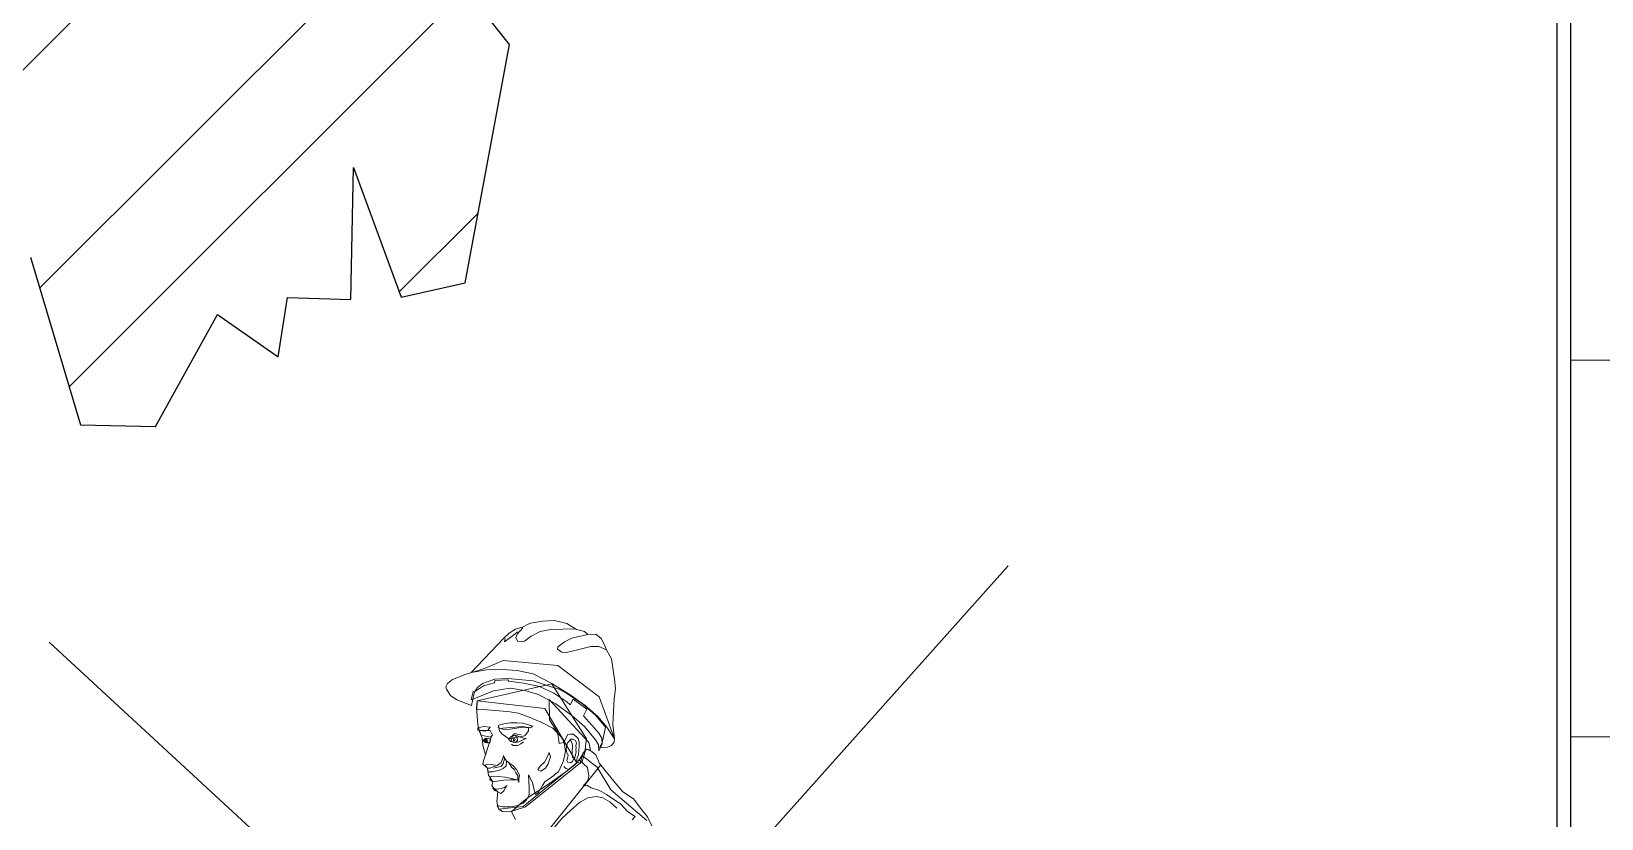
# Model space of a CAD drawing. Header units: millimetres. Extents: x -346728 to 1320345, y -537202 to -385966.
# Drawn here: x 699800 to 710657, y -525325 to -519884 of the extents above; entities that cross this region are included whole.
import ezdxf

# ---------------------------------------------------------------- set-up
doc = ezdxf.new("R2010")
doc.units = ezdxf.units.MM
doc.header["$LTSCALE"] = 100
for name, color, linetype, lineweight in [('DIM', 5, 'Continuous', 20), ('DTO', 1, 'Continuous', 15), ('MAY', 2, 'Continuous', 13), ('THAY', 155, 'Continuous', 20)]:
    doc.layers.add(name, color=color, linetype=linetype, lineweight=lineweight)
doc.layers.add('TEXT2', color=8, linetype='Continuous')

# ---------------------------------------------------------------- blocks, each defined once
blk = doc.blocks.new('NGUOI')
at = {"layer": 'MAY', "color": 8}
for p, q in [((-37.5, 794.2), (-34.4, 797.2)), ((-34.4, 797.2), (-29.6, 799.1)), ((-29.6, 799.1), (-23.7, 797.2)), ((-23.7, 797.2), (-20.8, 798.5)), ((-23.7, 797.2), (-13.2, 791)), ((-20.8, 798.5), (-14.6, 798.3)), ((-14.6, 798.3), (-6.2, 800.5)), ((-12.9, 798.1), (-14.6, 798.3)), ((4, 792.6), (-12.9, 798.1)), ((-6.2, 800.5), (3.4, 799.8)), ((3.4, 799.8), (11.8, 796.6)), ((11.8, 796.6), (20, 792.6)), ((-52.9, 770.9), (-46.2, 784.9)), ((-46.2, 784.9), (-40.8, 790.3)), ((-40.8, 790.3), (-37.5, 794.2)), ((-34.5, 791), (-40.8, 790.3)), ((-28.6, 789.1), (-34.5, 791)), ((-18.9, 783.1), (-28.6, 789.1)), ((-12.4, 779.3), (-18.9, 783.1)), ((-13.2, 791), (-8.5, 786.7)), ((-8.5, 786.7), (-4.9, 781.6)), ((11.3, 788.7), (4, 792.6)), ((16.7, 783.4), (11.3, 788.7)), ((20.3, 778.3), (16.7, 783.4)), ((20, 792.6), (22.3, 790.4)), ((22.3, 790.4), (24.6, 788.3)), ((24.5, 787.4), (27.1, 781.6)), ((24.6, 788.3), (29.4, 784.8)), ((28.8, 781.4), (27.4, 783.4)), ((29.4, 784.8), (33.1, 780.6)), ((-55.8, 764.3), (-52.9, 770.9)), ((-9, 778.7), (-12.4, 779.3)), ((-5.2, 779.9), (-9, 778.7)), ((-4.9, 781.6), (-5.2, 779.9)), ((22.7, 777), (20.3, 778.3)), ((25.3, 776.6), (22.7, 777)), ((27.5, 778.9), (25.3, 776.6)), ((27.1, 781.6), (27.5, 778.9)), ((34.6, 773.3), (28.8, 781.4)), ((33.1, 780.6), (35.9, 775.7)), ((35, 775.9), (34.6, 773.3)), ((35.9, 775.7), (51.9, 743.7)), ((-57.1, 756.5), (-55.8, 764.3)), ((-45.9, 754.6), (-9, 768.1)), ((-9, 768.1), (31.4, 759.6)), ((31.4, 759.6), (43.1, 749.6)), ((-66.3, 727.8), (-45.9, 754.6)), ((-62, 737.8), (-57.1, 756.5)), ((-46, 721.6), (-8.9, 753.6)), ((-27.6, 747.2), (-39.8, 743)), ((-25.4, 749.5), (-37.7, 745.3)), ((-21.8, 749.8), (-35.8, 745.9)), ((-26.6, 742.5), (-27.6, 747.2)), ((-8.7, 753.8), (-25.4, 749.5)), ((-12.4, 747.3), (-23.7, 743.8)), ((-15.3, 751.3), (-21.8, 749.8)), ((-8.2, 751.1), (-15.3, 751.3)), ((-0.6, 748.9), (-12.4, 747.3)), ((-8.9, 753.6), (41.2, 724.7)), ((6.9, 756.5), (-8.7, 753.8)), ((5.2, 751.5), (-8.2, 751.1)), ((11.7, 747.8), (-0.6, 748.9)), ((24.1, 747.5), (5.2, 751.5)), ((19.1, 755.4), (6.9, 756.5)), ((22.9, 745.9), (11.7, 747.8)), ((30.2, 752.7), (19.1, 755.4)), ((33.3, 744.2), (24.1, 747.5)), ((41.2, 749.1), (30.2, 752.7)), ((51.9, 743.7), (41.2, 749.1)), ((43.1, 749.6), (55.1, 741.4)), ((-66.3, 727.8), (-62, 737.8)), ((-49.2, 740.1), (-58.1, 734.5)), ((-47.3, 740.7), (-57.3, 734.3)), ((-37.7, 745.3), (-49.2, 740.1)), ((-48.6, 719.4), (-10.5, 741.7)), ((-35.8, 745.9), (-47.3, 740.7)), ((-38.9, 737.5), (-46.9, 732.6)), ((-42, 730), (-30.4, 735.2)), ((-39.8, 743), (-38.9, 737.5)), ((-30.4, 735.2), (-16.3, 740)), ((-23.7, 743.8), (-26.6, 742.5)), ((-16.3, 740), (-1.6, 742.8)), ((-10.5, 741.7), (-15.3, 727)), ((-1.6, 742.8), (9.1, 742.8)), ((9.1, 742.8), (20.3, 741)), ((20.3, 741), (31.8, 735.5)), ((23.9, 746.6), (22.9, 745.9)), ((33.1, 743.3), (23.9, 746.6)), ((31.8, 735.5), (45.1, 724.4)), ((32.8, 741.6), (33.1, 743.3)), ((40.1, 736.8), (32.8, 741.6)), ((41.2, 738.4), (33.3, 744.2)), ((45.3, 730.6), (40.1, 736.8)), ((44.1, 734.4), (41.2, 738.4)), ((55.1, 741.4), (63.7, 734.7)), ((-66.8, 725.2), (-66.3, 727.8)), ((-65.5, 722.3), (-66.8, 725.2)), ((-58.1, 734.5), (-66.3, 727.8)), ((-57, 725.4), (-58.6, 721.2)), ((-57.3, 734.3), (-58.4, 722.1)), ((-53.8, 728.4), (-57, 725.4)), ((-46.9, 732.6), (-53.8, 728.4)), ((-52.9, 722.9), (-42, 730)), ((-44.5, 702.2), (-9.3, 734.3)), ((-19.2, 723.7), (-23.8, 719.8)), ((-10.2, 723.5), (-19.4, 721.9)), ((-15.3, 727), (-19.2, 723.7)), ((0.2, 724.5), (-10.2, 723.5)), ((-9.3, 734.3), (41.2, 724.7)), ((8.6, 725), (0.2, 724.5)), ((17, 723.7), (8.6, 725)), ((26.5, 721.7), (17, 723.7)), ((41.2, 724.7), (39.5, 718.2)), ((41.2, 724.7), (40.2, 719.4)), ((45.1, 729.7), (44.1, 734.4)), ((44.4, 720.1), (45.1, 729.7)), ((45.1, 724.4), (46, 724.3)), ((46.1, 730.5), (45.3, 730.6)), ((46, 724.3), (46.1, 730.5)), ((46, 724.3), (46, 724.3)), ((65.9, 726.3), (61.7, 722.5)), ((63.7, 734.7), (66.6, 730.6)), ((67, 727.9), (65.9, 726.3)), ((66.6, 730.6), (67, 727.9)), ((-63.2, 720.2), (-65.5, 722.3)), ((-57.3, 718.3), (-63.2, 720.2)), ((-61.1, 706.6), (-56.4, 712.2)), ((-58.6, 721.2), (-58.1, 718.5)), ((-58.4, 722.1), (-57.3, 718.3)), ((-58.1, 718.5), (-57.7, 715.7)), ((-57.7, 715.7), (-56.1, 719.9)), ((-56.4, 712.2), (-52.7, 713.7)), ((-56.1, 719.9), (-52.9, 722.9)), ((-52.7, 713.7), (-48.4, 714)), ((-51.4, 714.2), (-48.6, 719.4)), ((-48.4, 714), (-51.4, 714.2)), ((-46.9, 710.8), (-48.4, 714)), ((-48.4, 714), (-47.4, 711.5)), ((-48, 712.1), (-47, 716.3)), ((-48, 704.3), (-48, 712.1)), ((-47.4, 711.5), (-45.5, 704.7)), ((-47, 716.3), (-46, 721.6)), ((-43.2, 711.7), (-44, 708.2)), ((-42.3, 714.7), (-43.2, 711.7)), ((-41.5, 717.6), (-42.3, 714.7)), ((-40.1, 719.9), (-41.5, 717.6)), ((-41.5, 709.8), (-40.8, 711.5)), ((-40.8, 711.5), (-40.7, 712.7)), ((-40.7, 712.7), (-39.9, 714.5)), ((-35.7, 722), (-40.1, 719.9)), ((-39.9, 714.5), (-39.8, 716.3)), ((-39.8, 716.3), (-38.4, 718)), ((-37.6, 713.1), (-38.5, 709.5)), ((-38.4, 718), (-36.6, 718.4)), ((-36.8, 715.4), (-37.6, 713.1)), ((-34.9, 717.1), (-36.8, 715.4)), ((-36.6, 718.4), (-34.8, 717.7)), ((-33.3, 721.2), (-35.7, 722)), ((-34.8, 717.7), (-33.8, 715.8)), ((-33.8, 715.8), (-33.3, 714.5)), ((-31.6, 712.6), (-33.8, 707.9)), ((-33.5, 711.5), (-33.7, 709.7)), ((-33.4, 712.7), (-33.5, 711.5)), ((-33.3, 714.5), (-33.4, 712.7)), ((-31.6, 720.4), (-33.3, 721.2)), ((-31.2, 718), (-31.6, 720.4)), ((-29.6, 715.4), (-31.6, 712.6)), ((-30.8, 715.5), (-31.2, 718)), ((-30.3, 713.7), (-30.8, 715.5)), ((-27.4, 712.2), (-30.3, 713.7)), ((-27, 717.6), (-29.6, 715.4)), ((-25.9, 715.7), (-27.4, 712.2)), ((-19.4, 721.9), (-27, 717.6)), ((-23.8, 719.8), (-25.9, 715.7)), ((-2.9, 716.9), (-4.5, 718.8)), ((-4.5, 718.8), (3.3, 718.8)), ((2.5, 715.8), (-2.9, 716.9)), ((-2.5, 714.4), (-1.7, 716.8)), ((-1, 710.1), (-2.5, 714.4)), ((-1.7, 716.8), (2.5, 716.4)), ((2.5, 716.4), (19.5, 709.6)), ((11.2, 711.5), (2.5, 715.8)), ((3.3, 718.8), (7.5, 717.8)), ((7.5, 717.8), (12.2, 716.3)), ((15.9, 709.9), (11.2, 711.5)), ((12.2, 716.3), (16.8, 714.1)), ((16.8, 714.1), (20.3, 712)), ((20.3, 712), (20.1, 710.2)), ((34.8, 719.8), (26.5, 721.7)), ((39.5, 718.2), (34.8, 719.8)), ((37.9, 713.5), (35.6, 707.7)), ((40.2, 719.4), (37.9, 713.5)), ((56.1, 720.8), (44.4, 720.1)), ((61.7, 722.5), (56.1, 720.8)), ((-76.4, 696.3), (-61.1, 706.6)), ((-75.1, 690.2), (-60.1, 703.5)), ((-62.3, 706.1), (-30.8, 626.8)), ((-60.1, 703.5), (-47, 708.4)), ((-53.1, 701.1), (-56, 695.3)), ((-45.5, 704.7), (-53.1, 701.1)), ((-17.3, 658.9), (-48, 704.3)), ((-47, 708.4), (-43.5, 700.3)), ((-46.9, 702.4), (-46.9, 710.8)), ((-43.9, 702.7), (-46.9, 702.4)), ((-15.5, 658.7), (-44.5, 702.2)), ((-44, 708.2), (-43.6, 705.7)), ((-43.6, 705.7), (-43.9, 702.7)), ((-43.5, 700.3), (-38.6, 693.2)), ((-41.8, 705.6), (-41.7, 706.8)), ((-41.4, 703.7), (-41.8, 705.6)), ((-41.7, 706.8), (-41.6, 708.6)), ((-41.6, 708.6), (-41.5, 709.8)), ((-40.9, 701.9), (-41.4, 703.7)), ((-39.8, 700.6), (-40.9, 701.9)), ((-39.3, 707.2), (-40.1, 704.8)), ((-38, 700.4), (-39.8, 700.6)), ((-38.5, 709.5), (-39.3, 707.2)), ((-36.7, 701.5), (-38, 700.4)), ((-36.6, 703.3), (-36.7, 701.5)), ((-36.5, 704.5), (-36.6, 703.3)), ((-36.3, 706.3), (-36.5, 704.5)), ((-34.4, 708), (-35.8, 706.3)), ((-33.7, 709.7), (-34.4, 708)), ((-34.3, 701.9), (-34.4, 700.1)), ((-34.4, 700.1), (-34, 697.7)), ((-34, 705.5), (-34.3, 701.9)), ((-33.8, 707.9), (-34, 705.5)), ((-24.1, 700.5), (-22.1, 703.4)), ((-24, 695.1), (-24.1, 700.5)), ((-22.1, 703.4), (-21.8, 699.1)), ((-2.4, 708.4), (-0.6, 708.2)), ((-0.7, 707), (-2.4, 708.4)), ((0.2, 703.3), (-1.4, 705.3)), ((3, 707.9), (-1, 710.1)), ((2.1, 704.4), (-0.7, 707)), ((-0.6, 708.2), (1.8, 708)), ((1.9, 701.4), (0.2, 703.3)), ((1.8, 708), (4.3, 708.4)), ((5.4, 700.5), (1.9, 701.4)), ((2, 709.8), (3.8, 709.7)), ((4.4, 703), (2.1, 704.4)), ((10, 704.4), (3, 707.9)), ((4.2, 707.2), (3.4, 704.9)), ((3.4, 704.9), (4.4, 703)), ((3.8, 709.7), (6.8, 709.4)), ((6.1, 708.3), (4.2, 707.2)), ((4.3, 708.4), (6.1, 708.3)), ((4.4, 703), (6.8, 702.8)), ((6.2, 702.9), (4.4, 703)), ((6.5, 706.5), (5.2, 705.3)), ((5.2, 705.3), (5.7, 703.5)), ((6.7, 701), (5.4, 700.5)), ((5.7, 703.5), (7.1, 705.8)), ((7.8, 707), (6.1, 708.3)), ((6.1, 708.3), (7.8, 707.6)), ((8, 702.7), (6.2, 702.9)), ((7.1, 705.8), (6.5, 706.5)), ((6.8, 709.4), (7.9, 708.2)), ((6.8, 702.8), (8.2, 704.5)), ((7.8, 707.6), (9.5, 705.6)), ((8.2, 704.5), (7.8, 707)), ((9.9, 703.8), (8, 702.7)), ((9.5, 705.6), (9.9, 703.8)), ((13.1, 705.3), (10, 704.4)), ((16.2, 706.3), (13.1, 705.3)), ((20.1, 710.2), (15.9, 709.9)), ((18.1, 707.9), (16.2, 706.3)), ((19.5, 709.6), (18.1, 707.9)), ((22.6, 703.3), (25.2, 706.1)), ((23.6, 701.4), (22.6, 703.3)), ((22.9, 699.7), (22.7, 697.3)), ((25.3, 700.1), (22.9, 699.7)), ((23, 701.5), (23.1, 687.6)), ((26, 701.2), (23.6, 701.4)), ((25.9, 699.4), (24.5, 697.1)), ((25.2, 706.1), (32.9, 703.7)), ((27.1, 699.3), (25.3, 700.1)), ((27, 698.7), (25.9, 699.4)), ((27, 706), (26, 708.5)), ((26, 708.5), (30.8, 707.5)), ((28.4, 701), (26, 701.2)), ((28.7, 704.6), (27, 706)), ((30.8, 700.8), (28.4, 701)), ((34.1, 703.6), (28.7, 704.6)), ((32.8, 703.1), (29.5, 699.1)), ((30.8, 707.5), (34.8, 705.3)), ((32.9, 703.7), (30.8, 700.8)), ((35.6, 707.7), (32.8, 703.1)), ((34.8, 705.3), (34.1, 703.6)), ((-107.7, 676), (-75.1, 690.2)), ((-101.7, 682.7), (-93.3, 688.7)), ((-93.3, 688.7), (-84.1, 691.5)), ((-84.1, 691.5), (-76.4, 696.3)), ((-56.6, 688.1), (-60.3, 687.2)), ((-54.3, 686.7), (-56.6, 688.1)), ((-56, 695.3), (-56.3, 691.7)), ((-56.3, 691.7), (-54.3, 686.7)), ((-37.8, 695.6), (-39.6, 695.7)), ((-38.6, 693.2), (-28.3, 679.7)), ((-35.9, 696.6), (-37.8, 695.6)), ((-34, 697.7), (-33.7, 694.6)), ((-33.7, 694.6), (-33.3, 691.6)), ((-33.3, 691.6), (-31.7, 689.7)), ((-31.7, 689.7), (-30.6, 687.8)), ((-30.6, 687.8), (-27.9, 684.5)), ((-23.1, 691.4), (-24, 695.1)), ((-20.3, 688.1), (-23.1, 691.4)), ((-21.8, 699.1), (-20.9, 695.4)), ((-20.9, 695.4), (-18.8, 691.6)), ((-17.9, 688.5), (-20.3, 688.1)), ((-18.8, 691.6), (-17.9, 688.5)), ((3.7, 686.8), (6.2, 687.8)), ((6.2, 687.8), (4.3, 686.7)), ((5.9, 684.2), (6.8, 687.7)), ((6.8, 687.7), (10, 690.5)), ((8.7, 688.8), (8.6, 687)), ((10.1, 691.1), (8.7, 688.8)), ((10, 690.5), (10.3, 685.6)), ((22.7, 697.3), (25, 696.5)), ((27.2, 693.9), (23.1, 687.6)), ((23.1, 687.6), (23.3, 682.7)), ((24.5, 697.1), (26.2, 696.4)), ((25, 696.5), (26.2, 696.4)), ((25.1, 697.7), (25.2, 698.3)), ((25.1, 697.7), (25.1, 697.7)), ((25.1, 697.7), (25.1, 697.7)), ((25.7, 697.6), (25.1, 697.7)), ((25.2, 698.3), (25.8, 698.2)), ((25.2, 698.3), (25.2, 698.3)), ((25.7, 697.6), (25.7, 697.6)), ((25.7, 697.6), (25.7, 697.6)), ((25.7, 697), (25.7, 697.6)), ((25.7, 697), (25.7, 697)), ((25.7, 697), (25.7, 697)), ((25.7, 697), (25.7, 697)), ((25.7, 697), (25.7, 697)), ((25.7, 697), (25.7, 697)), ((25.7, 697), (25.7, 697)), ((26.3, 697), (25.7, 697)), ((25.8, 698.8), (26.4, 698.2)), ((25.8, 698.2), (25.8, 698.8)), ((25.8, 698.2), (25.8, 698.2)), ((25.8, 698.2), (25.8, 698.2)), ((25.8, 698.2), (25.8, 698.2)), ((25.8, 698.2), (25.8, 698.2)), ((25.8, 698.2), (25.8, 698.2)), ((25.8, 698.2), (25.8, 698.2)), ((25.8, 698.2), (25.8, 698.2)), ((25.8, 698.2), (25.8, 698.2)), ((25.8, 698.2), (25.8, 698.2)), ((26.2, 696.4), (27, 698.7)), ((26.2, 696.4), (28.1, 697.4)), ((26.3, 697.6), (26.3, 697)), ((26.3, 697.6), (26.3, 697.6)), ((26.9, 697.5), (26.3, 697.6)), ((26.3, 697), (26.3, 697)), ((26.3, 697), (26.3, 697)), ((26.3, 697), (26.3, 697)), ((26.3, 697), (26.3, 697)), ((26.3, 697), (26.3, 697)), ((26.3, 697), (26.3, 697)), ((26.4, 698.2), (27, 698.1)), ((26.4, 698.2), (26.4, 698.2)), ((26.4, 698.2), (26.4, 698.2)), ((26.4, 698.2), (26.4, 698.2)), ((26.4, 698.2), (26.4, 698.2)), ((26.4, 698.2), (26.4, 698.2)), ((26.4, 698.2), (26.4, 698.2)), ((26.4, 698.2), (26.4, 698.2)), ((26.4, 698.2), (26.4, 698.2)), ((27, 698.1), (26.9, 697.5)), ((26.9, 697.5), (26.9, 697.5)), ((26.9, 697.5), (26.9, 697.5)), ((26.9, 697.5), (26.9, 697.5)), ((27, 698.1), (27, 698.1)), ((27, 698.1), (27, 698.1)), ((28.1, 697.4), (27.1, 699.3)), ((29.5, 699.1), (27.2, 693.9)), ((-112.7, 673.3), (-107.4, 679)), ((-107.4, 679), (-101.7, 682.7)), ((-91.8, 678.3), (-98.6, 676.4)), ((-98.6, 676.4), (-97, 673.3)), ((-85.4, 682), (-91.8, 678.3)), ((-73, 685.8), (-85.4, 682)), ((-83.3, 678.2), (-77, 681.3)), ((-77, 681.3), (-70.9, 682.6)), ((-66.9, 687.1), (-73, 685.8)), ((-70.9, 682.6), (-66.1, 682.2)), ((-60.3, 687.2), (-66.9, 687.1)), ((-66.1, 682.2), (-60.3, 679.3)), ((-60.3, 679.3), (-55.3, 674.1)), ((-28.3, 679.7), (-17.3, 666.7)), ((-27.9, 684.5), (-25.7, 681.3)), ((-25.7, 681.3), (-24.8, 678.2)), ((-24.8, 678.2), (-23.5, 672.1)), ((-19.8, 673), (-16.9, 678.2)), ((-16.9, 678.2), (-12.3, 682.6)), ((-12.3, 682.6), (-15.5, 673.8)), ((-6.9, 674.9), (-6.1, 677.9)), ((-5.6, 676.7), (-6.9, 674.9)), ((-6.1, 677.9), (-5.9, 680.3)), ((-5.9, 680.3), (-2.6, 683.7)), ((-4.7, 679.6), (-5.6, 676.7)), ((-0.3, 675), (-5, 676.6)), ((-5, 676.6), (-0.8, 676.3)), ((-2.8, 681.3), (-4.7, 679.6)), ((-0.8, 683.5), (-2.8, 681.3)), ((-2.6, 683.7), (1.2, 685.8)), ((1.7, 684.5), (-0.8, 683.5)), ((-0.8, 676.3), (4, 675.9)), ((1.2, 685.8), (3.7, 686.8)), ((4.3, 686.7), (1.7, 684.5)), ((4, 675.9), (9.4, 674.8)), ((7.5, 681.6), (5.9, 684.2)), ((9.8, 679.6), (7.5, 681.6)), ((8.6, 687), (8.4, 685.2)), ((8.4, 685.2), (9.4, 682.7)), ((9.4, 682.7), (11.7, 681.3)), ((14.4, 676.8), (9.8, 679.6)), ((10.3, 685.6), (12.4, 682.4)), ((11.7, 681.3), (14.6, 679.8)), ((12.4, 682.4), (16.6, 682.1)), ((12.9, 681.2), (14.7, 681)), ((17.9, 675.9), (14.4, 676.8)), ((14.7, 681), (17, 679)), ((18.7, 678.3), (16.5, 673.6)), ((16.6, 682.1), (19.6, 681.2)), ((17, 679), (18.7, 678.3)), ((18.7, 678.3), (17.9, 675.9)), ((23.1, 680.3), (18.7, 678.3)), ((21.3, 679.9), (18.7, 678.3)), ((19.6, 681.2), (21.3, 679.9)), ((23.3, 682.7), (23.1, 680.3)), ((-55.3, 674.1), (-50.5, 666.4)), ((-50.5, 666.4), (-46.3, 658.9)), ((-23.5, 672.1), (-21.8, 670.1)), ((-21.8, 670.1), (-19.8, 673)), ((-17.3, 666.7), (-12.4, 659.7)), ((-15.5, 673.8), (-17.1, 668.5)), ((-17.1, 668.5), (-16.3, 664.2)), ((-16.3, 664.2), (-14.7, 661.1)), ((4.4, 673.4), (-0.3, 675)), ((2, 665.8), (1.1, 670.1)), ((1.1, 670.1), (2.2, 668.2)), ((3.6, 663.2), (2, 665.8)), ((2.2, 668.2), (4.5, 666.8)), ((9.1, 671.2), (4.4, 673.4)), ((4.5, 666.8), (7.4, 665.3)), ((8.5, 664.6), (6, 663.6)), ((8.5, 664), (6, 663.6)), ((7.4, 665.3), (10.4, 665.1)), ((10.4, 665.7), (8.5, 664.6)), ((10.4, 665.1), (8.5, 664)), ((12, 669.8), (9.1, 671.2)), ((9.4, 674.8), (12.9, 673.9)), ((11.7, 666.8), (10.4, 665.7)), ((12, 669.8), (11.7, 666.8)), ((16.5, 673.6), (12, 669.8)), ((14.5, 670.8), (12, 669.8)), ((12.9, 673.9), (14.7, 673.2)), ((14.7, 673.2), (14.5, 670.8)), ((-46.3, 658.9), (-39.2, 642.6)), ((-9.3, 653.4), (-17.3, 658.9)), ((1.4, 651.3), (-15.5, 658.7)), ((-14.7, 661.1), (-10.7, 657.8)), ((-8.2, 652.1), (-12.8, 647.7)), ((-12.4, 659.7), (-8.2, 652.1)), ((-10.7, 657.8), (-6.1, 655.6)), ((-5.2, 651.3), (-9.3, 653.4)), ((-6.1, 655.6), (-0.8, 653.9)), ((-0.8, 653.9), (3.4, 653.6)), ((3.5, 654.2), (1.4, 651.3)), ((3.4, 653.6), (1.4, 651.3)), ((4.8, 656.5), (3.5, 654.2)), ((6, 663.6), (3.6, 663.2)), ((6, 663.6), (4.8, 656.5)), ((-1.7, 650.4), (-5.2, 651.3)), ((1.4, 651.3), (-1.7, 650.4))]:
    blk.add_line(p, q, dxfattribs=at)
blk = doc.blocks.new('LVL-KHUNGTEN')
at = {"color": 1}
blk.add_line((111603.6, 41092.8), (111603.6, 61.9), dxfattribs=at)
blk.add_lwpolyline([(111534.2, 41092.8), (119123.5, 41092.8), (119123.5, 61.9), (111534.2, 61.9)], close=True, dxfattribs=at)
at = {"layer": 'DIM'}
for p, q in [((111603.6, 10048.8), (119050.7, 10048.8)), ((111603.6, 8106.3), (119050.7, 8106.3))]:
    blk.add_line(p, q, dxfattribs=at)

msp = doc.modelspace()

# ---------------------------------------------------------------- hatches: boundary and pattern name
at = {"layer": 'THAY'}
h = msp.add_hatch(dxfattribs=at)
h.set_pattern_fill('STEEL', color=3, scale=559.479647, style=0)
h.set_pattern_definition([(45, (927512.8, -553641.1), (-1256.068, 1256.068), []), (45, (927512.8, -552753), (-1256.068, 1256.068), [])])
h.paths.add_polyline_path([(697621.9, -529669.1), (697546.5, -529895.6), (697754.3, -529965.9), (697719.2, -530212.3), (697754.3, -530701.6), (697918.4, -530948), (697895, -530948), (697895, -531402.1), (697335.3, -531437.4), (697056.2, -531406), (696855.6, -531607.3), (696855.6, -531517.3), (696468.5, -531321.8), (696468.5, -531130.2), (696391.9, -531130.2), (696391.9, -530586.5), (696625.4, -530433), (696702, -530353), (696702, -530199.5), (696625.4, -530199.5), (696625.4, -529268.7), (696778.8, -529268.7), (697009.2, -527643.7), (696932.4, -524934.4), (696625.4, -524547.3), (696625.4, -523616.5), (696702, -523616.5), (696702, -523072.7), (696625.4, -523072.7), (696625.4, -522532.3), (696468.5, -522455.5), (696468.5, -522298.8), (696238.3, -521911.8), (696161.5, -521911.8), (695854.5, -521601.5), (695939, -521519.2), (695707.3, -521364.7), (694946, -521678.3), (694427.5, -521546.7), (694175.2, -521678.3), (693257.1, -522817.1), (692188.8, -522868), (691325.1, -522148.5), (691021.2, -520980.9), (691481.8, -520437.2), (691405, -520360.5), (691040.1, -520360.5), (690877.3, -519794.2), (691405, -519199.3), (691405, -518812.2), (691267.5, -518623.5), (691392.3, -518473.2), (691865.6, -518502), (691865.6, -518191.7), (691497.8, -518079.7), (691712.2, -517651.1), (691405, -517571.1), (691865.6, -517494.3), (692223.9, -517196.9), (692406.3, -516873.9), (691942.4, -516797.1), (691865.6, -516566.7), (692003.2, -516320.5), (692505.3, -516176.5), (692291.1, -515850.3), (693020.5, -515635.9), (692559.7, -515559.2), (692483.1, -514861.9), (692636.5, -514785.1), (692636.5, -514241.3), (692790.1, -513931.1), (692866.9, -513854.3), (693097.1, -513547.2), (693868, -513544), (694175.2, -512926.7), (694638.9, -512770), (694792.5, -512616.4), (695073.7, -512769), (695354.9, -513231.8), (695840.6, -514157.6), (696391.1, -514861.5), (697018.9, -515193.6), (697410.1, -516022.2), (698279, -515733.7), (698709.3, -515223.4), (698631.3, -514139.5), (698718.5, -513377.2), (698774.2, -512691.4), (698333.3, -512072.6), (698827.5, -511569.6), (699807, -511540.8), (701640, -511177.6), (702577.5, -511852.7), (703035.3, -512789.2), (703156.9, -513667.4), (703068.3, -514861.5), (702742.6, -515465.1), (702473.7, -515760.6), (702491.6, -516023), (703297.7, -516739.6), (703643.1, -517804.6), (703105.7, -519042.6), (702424.4, -518930.5), (702414.9, -518921.8), (702249.7, -518898.3), (702250.8, -518897.4), (702296.7, -518955), (702293.2, -518953), (703105.7, -519973.4), (702798.7, -521620.7), (702357.2, -521719.9), (702027.8, -520824.2), (702008.6, -521735.8), (701570.3, -521723), (701506.4, -522132.5), (701087.4, -521841.5), (700658.8, -522615.5), (700140.5, -522602.7), (699795.1, -521444.8), (699395.3, -521921.4), (699094.6, -521927.8), (698985.6, -521678.3), (698410, -521678.3), (698242.2, -521564.1), (698138.2, -521691), (698208.6, -521972.5), (698279, -521972.5), (697546.5, -522497.2), (697405.7, -522743.4), (697405.7, -522813.8), (697370.5, -522813.8), (697370.5, -523549.4), (697754.3, -523968.4), (697965.4, -524003.6), (697965.4, -524038.7), (698032.6, -524109.1), (698173.4, -524144.4), (698136.6, -524807.8), (697651.9, -524880), (697581.6, -524950.4), (697581.6, -525020.8), (697546.5, -525020.8), (697546.5, -526354.6), (697616.8, -526495.4), (697764.3, -526572.8), (697655.2, -527643.7), (697895, -528459.4), (697823.8, -529375.5)])

# ---------------------------------------------------------------- linework, layer by layer
at = {"layer": 'TEXT2'}
for p, q in [((703105.7, -519973.4, -881.1), (702293.2, -518953, -881.1)), ((702798.7, -521620.7, -881.1), (703105.7, -519973.4, -881.1)), ((702008.6, -521735.8, -881.1), (702027.8, -520824.2, -881.1)), ((702027.8, -520824.2, -881.1), (702357.2, -521719.9, -881.1)), ((699795.1, -521444.8, -881.1), (700140.5, -522602.7, -881.1)), ((702357.2, -521719.9, -881.1), (702798.7, -521620.7, -881.1)), ((701506.4, -522132.5, -881.1), (701570.3, -521723, -881.1)), ((701570.3, -521723, -881.1), (702008.6, -521735.8, -881.1)), ((700658.8, -522615.5, -881.1), (701087.4, -521841.5, -881.1)), ((701087.4, -521841.5, -881.1), (701506.4, -522132.5, -881.1)), ((700140.5, -522602.7, -881.1), (700658.8, -522615.5, -881.1))]:
    msp.add_line(p, q, dxfattribs=at)
at = {"layer": 'THAY', "color": 33}
for p, q in [((706553.1, -523577.2, -881.1), (699805.5, -531137.7, -881.1)), ((699922.8, -524104.7, -881.1), (706905.2, -530551.6, -881.1))]:
    msp.add_line(p, q, dxfattribs=at)

# ---------------------------------------------------------------- block references
at = {"xscale": 1.339663568069227, "yscale": 1.339663568069227, "zscale": 1.339663568069227}
msp.add_blockref('LVL-KHUNGTEN', (560930.8, -535618.7, -881.1), dxfattribs=at)
at = {"layer": 'DTO', "extrusion": (0, 0, -1), "xscale": 9.158148982106992, "yscale": 9.158148982106992, "zscale": -9.15814898213273, "rotation": 17.1404175803688}
msp.add_blockref('NGUOI', (-701287.4, -530964.2, 881.1), dxfattribs=at)

doc.saveas('drawing.dxf')
